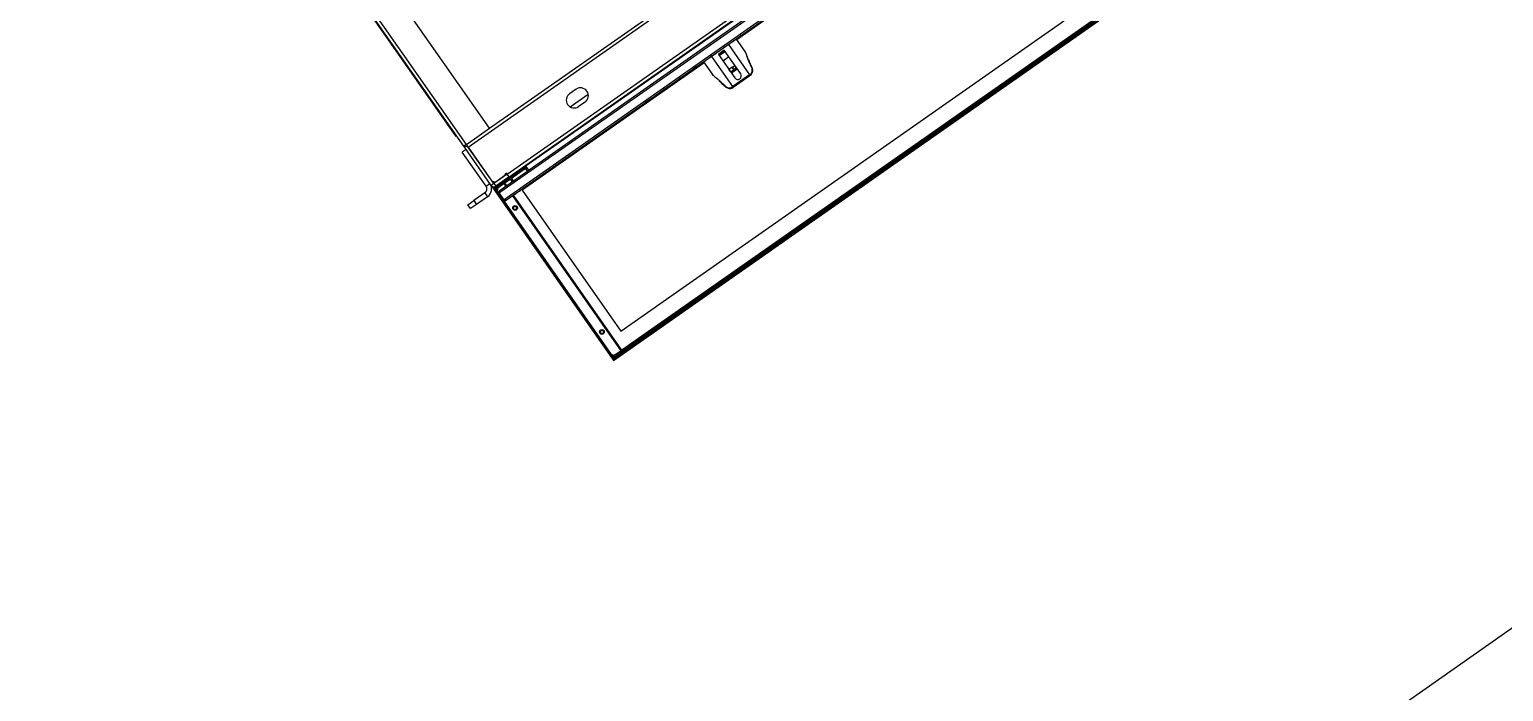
# Model space of a CAD drawing. Header units: millimetres. Extents: x 152904052 to 153933663, y 538271515 to 539240469.
# Drawn here: x 153332795 to 153334676, y 538931588 to 538932432 of the extents above; entities that cross this region are included whole.
import ezdxf

# ---------------------------------------------------------------- set-up
doc = ezdxf.new("R2010")
doc.units = ezdxf.units.MM
doc.layers.add('POWR', color=5, linetype='Continuous')

msp = doc.modelspace()

# ---------------------------------------------------------------- linework, layer by layer
at = {"layer": 'POWR', "color": 7}
for p, q in [((153333355, 538932282.1), (153335150.6, 538933539.4)), ((153333404.8, 538932247.6), (153335165.9, 538933480.8)), ((153333407.1, 538932244.3), (153335168.3, 538933477.5)), ((153333382.1, 538932306.1), (153332911.8, 538932977.8)), ((153333352.7, 538932285.5), (153332882.4, 538932957.2)), ((153333349.3, 538932283.2), (153332879, 538932954.9)), ((153333382.1, 538932306.1), (153334231.2, 538932900.7)), ((153333395.5, 538932227.2), (153334287.2, 538932851.6)), ((153333396.7, 538932225.5), (153334288.4, 538932849.9)), ((153334296.9, 538932842.6), (153333400.7, 538932215.1)), ((153334296.3, 538932839.6), (153333403.6, 538932214.5)), ((153334261.8, 538932841.2), (153333411.9, 538932246.2)), ((153333336.8, 538932299.9), (153333078.3, 538932669)), ((153333539.5, 538932011.5), (153334440.6, 538932642.5)), ((153333540.5, 538932010.2), (153334441.5, 538932641.2)), ((153333541.4, 538932014.5), (153334437.2, 538932641.8)), ((153333549.7, 538932047.5), (153334403.2, 538932645.1)), ((153334427.2, 538932635.3), (153333550.7, 538932021.6)), ((153334425.4, 538932635.6), (153333551, 538932023.4)), ((153333759.5, 538932462.2), (153333697.8, 538932419)), ((153333710.9, 538932429.5), (153333710.8, 538932429.6)), ((153333712.1, 538932430.4), (153333712, 538932430.5)), ((153333713.1, 538932431.1), (153333713.1, 538932431.2)), ((153333714.2, 538932431.9), (153333714.1, 538932432)), ((153333686, 538932412.1), (153333680.8, 538932408.5)), ((153333686.9, 538932412.7), (153333713.8, 538932374.3)), ((153333688.3, 538932413.8), (153333688.2, 538932413.8)), ((153333689.3, 538932414.4), (153333689.2, 538932414.5)), ((153333691, 538932415.6), (153333690.9, 538932415.7)), ((153333693.2, 538932417.2), (153333693.2, 538932417.3)), ((153333695.5, 538932418.8), (153333695.5, 538932418.9)), ((153333697.2, 538932420), (153333697.1, 538932420.1)), ((153333708.2, 538932404), (153333697.1, 538932419.9)), ((153333698.2, 538932420.7), (153333698.1, 538932420.7)), ((153333699.3, 538932421.4), (153333699.2, 538932421.5)), ((153333700.4, 538932422.2), (153333700.3, 538932422.3)), ((153333702.7, 538932423.9), (153333700.7, 538932422.4)), ((153333702.7, 538932423.9), (153333702.7, 538932423.9)), ((153333707.1, 538932426.9), (153333707, 538932427)), ((153333708.2, 538932427.7), (153333708.1, 538932427.8)), ((153333709.2, 538932428.4), (153333709.1, 538932428.4)), ((153333657.6, 538932392.2), (153333657.5, 538932392.3)), ((153333666.2, 538932398.3), (153333660.7, 538932394.4)), ((153333692.5, 538932359.4), (153333665.6, 538932397.8)), ((153333666.4, 538932398.4), (153333666.3, 538932398.5)), ((153333669.4, 538932400.5), (153333669.4, 538932400.6)), ((153333671.3, 538932401.8), (153333671.2, 538932401.9)), ((153333673.5, 538932403.4), (153333673.5, 538932403.5)), ((153333681.6, 538932405.5), (153333674.2, 538932400.3)), ((153333674.2, 538932400.3), (153333695.2, 538932370.3)), ((153333674.4, 538932400), (153333681.8, 538932405.2)), ((153333675.3, 538932398.8), (153333682.6, 538932403.9)), ((153333675.8, 538932405), (153333675.8, 538932405.1)), ((153333679.9, 538932392.2), (153333687.2, 538932397.4)), ((153333687.5, 538932397), (153333680.1, 538932391.8)), ((153333680.7, 538932408.4), (153333680.6, 538932408.5)), ((153333702.6, 538932375.4), (153333681.6, 538932405.5)), ((153333714.8, 538932388.7), (153333712.9, 538932392.9)), ((153333656, 538932389.7), (153333423.8, 538932227.2)), ((153333630.5, 538932373.3), (153333630.5, 538932373.4)), ((153333633.6, 538932375.4), (153333634.3, 538932376)), ((153333634.6, 538932376.2), (153333634.6, 538932376.3)), ((153333634.8, 538932376.3), (153333634.7, 538932376.4)), ((153333635.9, 538932377), (153333635.8, 538932377.1)), ((153333636.9, 538932377.8), (153333636.8, 538932377.8)), ((153333638.7, 538932379), (153333638.7, 538932379.1)), ((153333641.8, 538932381.2), (153333641.7, 538932381.3)), ((153333646.2, 538932384.3), (153333641.9, 538932381.3)), ((153333649.4, 538932386.5), (153333649.3, 538932386.6)), ((153333651.1, 538932387.7), (153333651.1, 538932387.8)), ((153333653.4, 538932389.3), (153333653.3, 538932389.4)), ((153333655.3, 538932390.7), (153333666.4, 538932374.8)), ((153333655.7, 538932390.9), (153333655.6, 538932391)), ((153333667.6, 538932373.5), (153333666.6, 538932374.6)), ((153333691.7, 538932384), (153333687.6, 538932381.2)), ((153333689.8, 538932378.1), (153333687.6, 538932381.2)), ((153333687.6, 538932381.2), (153333687.6, 538932381.2)), ((153333689.8, 538932378.1), (153333693.9, 538932380.9)), ((153333691.9, 538932384.1), (153333691.7, 538932384)), ((153333693.9, 538932380.9), (153333691.7, 538932384)), ((153333691.9, 538932384.1), (153333695, 538932386.3)), ((153333695.3, 538932385.9), (153333692.3, 538932383.8)), ((153333693.8, 538932381.6), (153333692.3, 538932383.8)), ((153333713.8, 538932374.3), (153333692.5, 538932359.4)), ((153333693, 538932358.6), (153333714.3, 538932373.5)), ((153333693.8, 538932381.6), (153333696.8, 538932383.7)), ((153333697.1, 538932383.3), (153333694, 538932381.1)), ((153333695.7, 538932380.9), (153333697.8, 538932382.3)), ((153333695.7, 538932381), (153333695.7, 538932380.9)), ((153333697.5, 538932382.8), (153333695.8, 538932381.6)), ((153333695.8, 538932381.6), (153333695.9, 538932381.5)), ((153333697.5, 538932382.7), (153333695.9, 538932381.5)), ((153333716.7, 538932383.3), (153333712.9, 538932391.6)), ((153333717.1, 538932383.3), (153333713.2, 538932391.6)), ((153333713.8, 538932374.3), (153333715.6, 538932375.6)), ((153333714.3, 538932373.5), (153333713.8, 538932374.3)), ((153333714.3, 538932373.5), (153333716, 538932374.7)), ((153333716.4, 538932385), (153333714.8, 538932388.7)), ((153333716.6, 538932384.4), (153333716.4, 538932385)), ((153333492.5, 538932355.9), (153333484.3, 538932350.2)), ((153333606.4, 538932356.4), (153333601.6, 538932353)), ((153333606.5, 538932356.5), (153333606.5, 538932356.6)), ((153333612.6, 538932360.7), (153333612.5, 538932360.8)), ((153333613.8, 538932361.6), (153333613.8, 538932361.7)), ((153333614.9, 538932362.3), (153333614.8, 538932362.4)), ((153333615.9, 538932363.1), (153333615.9, 538932363.2)), ((153333617.1, 538932363.9), (153333617.1, 538932364)), ((153333620.8, 538932366.5), (153333620.8, 538932366.6)), ((153333626.3, 538932370.3), (153333621, 538932366.6)), ((153333626.4, 538932370.4), (153333626.4, 538932370.5)), ((153333627.5, 538932371.2), (153333627.4, 538932371.3)), ((153333675.3, 538932366.5), (153333678.6, 538932363.3)), ((153333676.4, 538932365.9), (153333682.9, 538932359.3)), ((153333676.5, 538932366.1), (153333683.1, 538932359.7)), ((153333678.6, 538932363.3), (153333681.5, 538932360.6)), ((153333681.5, 538932360.6), (153333682.1, 538932360.1)), ((153333690.6, 538932358.1), (153333692.5, 538932359.4)), ((153333691.3, 538932357.4), (153333693, 538932358.6)), ((153333693, 538932358.6), (153333692.5, 538932359.4)), ((153333484.8, 538932333.5), (153333508, 538932349.8)), ((153333504, 538932339.6), (153333495.8, 538932333.8)), ((153333578, 538932336.5), (153333578, 538932336.6)), ((153333581.1, 538932338.7), (153333581, 538932338.7)), ((153333587, 538932342.8), (153333581.2, 538932338.8)), ((153333587.2, 538932342.9), (153333587.1, 538932343)), ((153333594.3, 538932347.9), (153333594.2, 538932348)), ((153333598.4, 538932350.8), (153333598.3, 538932350.9)), ((153333599.3, 538932351.5), (153333599.3, 538932351.5)), ((153333550.3, 538932317.1), (153333550.2, 538932317.2)), ((153333553.3, 538932319.2), (153333553.3, 538932319.3)), ((153333554.4, 538932320), (153333554.3, 538932320.1)), ((153333555.4, 538932320.7), (153333555.4, 538932320.8)), ((153333558.5, 538932322.8), (153333558.4, 538932322.9)), ((153333560, 538932323.9), (153333559.9, 538932324)), ((153333561.5, 538932325), (153333561.5, 538932325.1)), ((153333566.5, 538932328.4), (153333561.7, 538932325.1)), ((153333566.8, 538932328.7), (153333566.7, 538932328.7)), ((153333569.8, 538932330.8), (153333569.8, 538932330.9)), ((153333573.9, 538932333.7), (153333573.9, 538932333.7)), ((153333575, 538932334.4), (153333574.9, 538932334.5)), ((153333336.8, 538932299.9), (153333337.4, 538932300.3)), ((153333339.7, 538932295.8), (153333336.8, 538932299.9)), ((153333352.7, 538932285.5), (153333382.1, 538932306.1)), ((153333524, 538932298.7), (153333525.3, 538932299.6)), ((153333524, 538932298.7), (153333524, 538932298.8)), ((153333525.3, 538932299.6), (153333525.3, 538932299.7)), ((153333533.6, 538932305.4), (153333533.9, 538932305.6)), ((153333534.1, 538932305.8), (153333534.1, 538932305.9)), ((153333538.2, 538932308.7), (153333538.2, 538932308.8)), ((153333541, 538932310.6), (153333542.6, 538932311.8)), ((153333541.3, 538932310.8), (153333541.2, 538932310.9)), ((153333542.6, 538932311.8), (153333542.6, 538932311.8)), ((153333542.9, 538932311.9), (153333542.8, 538932312)), ((153333542.9, 538932311.9), (153333544.2, 538932312.8)), ((153333544.2, 538932312.8), (153333544.1, 538932312.9)), ((153333546, 538932314.1), (153333545.9, 538932314.2)), ((153333546.4, 538932314.4), (153333546.3, 538932314.4)), ((153333546.4, 538932314.4), (153333547.1, 538932314.9)), ((153333547.2, 538932315), (153333547.2, 538932315.1)), ((153333548.7, 538932316), (153333548.7, 538932316.1)), ((153333340.2, 538932296.2), (153333339.7, 538932295.8)), ((153333352.7, 538932285.5), (153333349.3, 538932283.2)), ((153333350.5, 538932281.5), (153333349.3, 538932283.2)), ((153333353.8, 538932283.8), (153333350.5, 538932281.5)), ((153333384.3, 538932233.3), (153333350.5, 538932281.5)), ((153333352.6, 538932285.5), (153333353.8, 538932283.8)), ((153333387.6, 538932235.6), (153333353.8, 538932283.8)), ((153333355, 538932282.1), (153333385.2, 538932238.9)), ((153333498.5, 538932280.8), (153333498.4, 538932280.9)), ((153333510.3, 538932289.1), (153333510.3, 538932289.2)), ((153333514.4, 538932292), (153333514.4, 538932292.1)), ((153333516.7, 538932293.6), (153333516.6, 538932293.7)), ((153333518.5, 538932294.9), (153333518.5, 538932295)), ((153333521.6, 538932297), (153333521.5, 538932297.1)), ((153333352.2, 538932279.1), (153333347.3, 538932275.6)), ((153333377.7, 538932232.2), (153333347.3, 538932275.6)), ((153333471.9, 538932262.3), (153333471.9, 538932262.3)), ((153333479.6, 538932267.6), (153333479.5, 538932267.7)), ((153333481.6, 538932269), (153333481.6, 538932269.1)), ((153333487.2, 538932273), (153333487.2, 538932273)), ((153333490.3, 538932275.1), (153333490.2, 538932275.2)), ((153333493.3, 538932277.2), (153333493.3, 538932277.3)), ((153333494.4, 538932278), (153333494.3, 538932278)), ((153333494.7, 538932278.2), (153333495.1, 538932278.5)), ((153333495.4, 538932278.7), (153333495.4, 538932278.8)), ((153333404.8, 538932247.5), (153333387.7, 538932235.6)), ((153333407.1, 538932244.3), (153333390, 538932232.3)), ((153333403.1, 538932246.6), (153333390.8, 538932238)), ((153333391.4, 538932231.8), (153333411.9, 538932246.2)), ((153333407.9, 538932242.6), (153333394.4, 538932233.2)), ((153333401.7, 538932236.7), (153333408.7, 538932241.6)), ((153333402, 538932248.1), (153333403.6, 538932249.3)), ((153333403.1, 538932246.6), (153333402, 538932248.1)), ((153333403.6, 538932249.3), (153333404.8, 538932247.6)), ((153333404.8, 538932247.5), (153333404.8, 538932247.6)), ((153333407.1, 538932244.3), (153333404.8, 538932247.5)), ((153333407.9, 538932242.6), (153333407.5, 538932243.1)), ((153333409.6, 538932243.7), (153333408, 538932242.6)), ((153333411.1, 538932238.1), (153333408, 538932242.6)), ((153333409.6, 538932243.8), (153333427, 538932256)), ((153333412.8, 538932239.2), (153333409.6, 538932243.7)), ((153333410.3, 538932242.7), (153333427.7, 538932254.9)), ((153333411.9, 538932246.2), (153333411.2, 538932247.1)), ((153333426.6, 538932256.5), (153333430.2, 538932251.4)), ((153333428.3, 538932257.6), (153333431.8, 538932252.6)), ((153333451, 538932247.6), (153333451, 538932247.7)), ((153333453.5, 538932249.4), (153333453.5, 538932249.5)), ((153333454.6, 538932250.1), (153333454.5, 538932250.2)), ((153333455.7, 538932250.8), (153333455.6, 538932250.9)), ((153333461.7, 538932255.1), (153333461.7, 538932255.2)), ((153333467.2, 538932259), (153333467.2, 538932259)), ((153333376.2, 538932223.9), (153333362.2, 538932214.1)), ((153333376.2, 538932223.9), (153333379.7, 538932218.9)), ((153333377.7, 538932232.2), (153333382.6, 538932235.7)), ((153333387.6, 538932235.6), (153333384.3, 538932233.3)), ((153333385.3, 538932231.8), (153333384.3, 538932233.3)), ((153333385.2, 538932238.9), (153333390.8, 538932238)), ((153333385.7, 538932232), (153333385.3, 538932231.8)), ((153333385.3, 538932231.8), (153333386.6, 538932229.9)), ((153333386.6, 538932229.9), (153333390, 538932232.3)), ((153333387.3, 538932228.9), (153333386.6, 538932229.9)), ((153333391.4, 538932231.8), (153333387.3, 538932228.9)), ((153333387.3, 538932228.9), (153333539.5, 538932011.6)), ((153333387.7, 538932235.6), (153333390, 538932232.3)), ((153333388.2, 538932231.3), (153333387.8, 538932231)), ((153333387.8, 538932231.1), (153333387.9, 538932230.8)), ((153333387.9, 538932230.9), (153333389.2, 538932231.8)), ((153333388.1, 538932231.6), (153333388.2, 538932231.3)), ((153333388.2, 538932231.3), (153333388.8, 538932231.7)), ((153333388.6, 538932229.9), (153333540.8, 538932012.5)), ((153333389.2, 538932231.8), (153333389.3, 538932231.8)), ((153333389.9, 538932230.8), (153333391.4, 538932228.7)), ((153333390.7, 538932232.8), (153333391.4, 538932231.8)), ((153333391.8, 538932231.4), (153333391.1, 538932227.2)), ((153333391.1, 538932227.2), (153333391.8, 538932226.2)), ((153333394.4, 538932233.2), (153333391.8, 538932231.4)), ((153333392.6, 538932230.3), (153333391.8, 538932226.2)), ((153333537.8, 538932017.7), (153333391.8, 538932226.2)), ((153333392.6, 538932230.3), (153333400.5, 538932235.9)), ((153333394.4, 538932233.2), (153333394.1, 538932233.7)), ((153333394.5, 538932224), (153333396.7, 538932225.5)), ((153333400.7, 538932215.1), (153333394.5, 538932224)), ((153333394.9, 538932226.8), (153333395.5, 538932227.1)), ((153333394.9, 538932226.8), (153333396.1, 538932225.1)), ((153333396.7, 538932225.5), (153333395.5, 538932227.2)), ((153333395.5, 538932227.1), (153333395.5, 538932227.2)), ((153333396.6, 538932225.5), (153333395.5, 538932227.1)), ((153333400.6, 538932236), (153333399.9, 538932237)), ((153333400.6, 538932236), (153333400.5, 538932235.9)), ((153333400.5, 538932235.9), (153333403, 538932232.4)), ((153333401.7, 538932236.7), (153333400.6, 538932235.9)), ((153333400.6, 538932236), (153333401.7, 538932236.7)), ((153333400.6, 538932236), (153333401.6, 538932236.6)), ((153333403.1, 538932232.5), (153333400.6, 538932235.9)), ((153333404.1, 538932233.2), (153333401.7, 538932236.7)), ((153333423.8, 538932227.2), (153333549.7, 538932047.5)), ((153333430.6, 538932233.3), (153333430.6, 538932233.4)), ((153333434.7, 538932236.2), (153333434.7, 538932236.3)), ((153333437, 538932237.8), (153333436.9, 538932237.9)), ((153333354.6, 538932208.7), (153333362.2, 538932214.1)), ((153333358, 538932203.8), (153333354.6, 538932208.7)), ((153333365.7, 538932209.1), (153333358, 538932203.8)), ((153333362.2, 538932214.1), (153333365.7, 538932209.1)), ((153333379.7, 538932218.9), (153333365.7, 538932209.1)), ((153333407.7, 538932217.3), (153333407.6, 538932217.3)), ((153333411.6, 538932220), (153333549.9, 538932022.5)), ((153333550, 538932022.6), (153333411.7, 538932220.1)), ((153333412.5, 538932220.7), (153333412.5, 538932220.8)), ((153333551, 538932023.4), (153333412.8, 538932220.8)), ((153333414.8, 538932222.3), (153333414.8, 538932222.3)), ((153333537.8, 538932017.7), (153333538.5, 538932016.7)), ((153333537.8, 538932017.7), (153333542, 538932017)), ((153333538.5, 538932016.7), (153333542.7, 538932015.9)), ((153333540, 538932016.4), (153333541.4, 538932014.5)), ((153333549.9, 538932022.5), (153333542, 538932017)), ((153333542.7, 538932015.9), (153333550.6, 538932021.5)), ((153333549.9, 538932022.5), (153333550, 538932022.6)), ((153333550, 538932022.6), (153333551, 538932023.4)), ((153333551, 538932023.4), (153333550, 538932022.5)), ((153333550, 538932022.6), (153333551, 538932023.3)), ((153333550, 538932022.5), (153333550.7, 538932021.6)), ((153333550.7, 538932021.6), (153333550.6, 538932021.5)), ((153333542.4, 538932013.7), (153333539.5, 538932011.6)), ((153333540.8, 538932012.5), (153333539.5, 538932011.6)), ((153333539.5, 538932011.5), (153333539.5, 538932011.6)), ((153333539.5, 538932011.6), (153333539.5, 538932011.6)), ((153333539.5, 538932011.5), (153333540.5, 538932010.2))]:
    msp.add_line(p, q, dxfattribs=at)
msp.add_lwpolyline([(153330841.6, 538928976.8), (153328958.8, 538931665.8), (153359501.3, 538953081.9), (153361398.2, 538950372.8), (153330841.6, 538928976.8)], dxfattribs=at)
at = {"layer": 'POWR', "color": 7, "flags": 128}
for points in [[(153333712.9, 538932392.9), (153333712.9, 538932392.8), (153333712.9, 538932392.7), (153333712.8, 538932392.7)], [(153333714.8, 538932388.7), (153333714.8, 538932388.7), (153333714.8, 538932388.6), (153333714.7, 538932388.5)], [(153333717.1, 538932383.3), (153333717.1, 538932383.3), (153333717, 538932383.3), (153333716.9, 538932383.3), (153333716.7, 538932383.3)], [(153333675.3, 538932366.5), (153333675.4, 538932366.5), (153333675.5, 538932366.5), (153333675.6, 538932366.6)], [(153333678.8, 538932363.4), (153333678.7, 538932363.3), (153333678.6, 538932363.3), (153333678.6, 538932363.3)], [(153333683.1, 538932359.7), (153333682.9, 538932359.5), (153333682.9, 538932359.4), (153333682.9, 538932359.3), (153333682.9, 538932359.3)], [(153333409.6, 538932243.7), (153333409.4, 538932244), (153333409.1, 538932244.2)]]:
    msp.add_lwpolyline(points, dxfattribs=at)
at = {"layer": 'POWR', "color": 7}
for centre, radius in [((153333414.8, 538932204.7), 3), ((153333414.8, 538932204.7), 2.1), ((153333525.5, 538932046.6), 3), ((153333525.5, 538932046.6), 2.1)]:
    msp.add_circle(centre, radius, dxfattribs=at)
for centre, radius, start, end in [((153333636.6, 538932461.9), 101, 302.4464, 307.5536), ((153333677.8, 538932390), 18.5, 330.6566, 331.4769), ((153333698.9, 538932372.8), 4.5, 215, 35), ((153333689.8, 538932382.5), 6.04, 345.14, 351.1799), ((153333689.9, 538932382.5), 6.04, 345.1115, 351.1507), ((153333713.1, 538932391.3), 0.323, 69.3924, 122.2319), ((153333714.5, 538932374.5), 1.54, 5.5199, 44.0329), ((153333715.5, 538932375.5), 1, 305, 321.2293), ((153333498.2, 538932347.7), 10, 305, 125), ((153333676.7, 538932365.9), 0.324, 127.8124, 180.518), ((153333692, 538932358.8), 1.54, 205.9671, 244.48), ((153333690.8, 538932358.2), 1, 288.7393, 305), ((153333490, 538932342), 10, 125, 305), ((153333407.9, 538932242.5), 0.1, 35, 125), ((153333372.8, 538932228.8), 6, 305, 35), ((153333372.8, 538932228.8), 12, 305, 35), ((153333387.6, 538932235.6), 4.1, 215, 305), ((153333387, 538932233), 2.1, 215, 305), ((153333387.6, 538932235.6), 0.1, 215, 305), ((153333396.1, 538932225.1), 2, 125, 215), ((153333402.4, 538932216.3), 2.1, 215, 305)]:
    msp.add_arc(centre, radius, start, end, dxfattribs=at)
for points, knots in [([(153333710.9, 538932429.5), (153333710.9, 538932429.6), (153333711, 538932429.7), (153333711.4, 538932429.9), (153333711.7, 538932430.2), (153333711.8, 538932430.2)], [0, 0, 0, 0, 0.4628822, 0.9389635, 1, 1, 1, 1]), ([(153333712.1, 538932430.4), (153333712.1, 538932430.4), (153333712.1, 538932430.4), (153333712.4, 538932430.6), (153333712.7, 538932430.9), (153333713, 538932431), (153333713.1, 538932431.1)], [0, 0, 0, 0, 0.277096, 0.562127, 0.784508, 1, 1, 1, 1]), ([(153333713.1, 538932431.1), (153333713.2, 538932431.2), (153333713.4, 538932431.3), (153333713.7, 538932431.5), (153333714, 538932431.7), (153333714.1, 538932431.9), (153333714.2, 538932431.9), (153333714.2, 538932431.9)], [0, 0, 0, 0, 0.202461, 0.382409, 0.553418, 0.762152, 1, 1, 1, 1]), ([(153333686.1, 538932412.2), (153333686.1, 538932412.2), (153333686.2, 538932412.3), (153333686.7, 538932412.6), (153333686.9, 538932412.8)], [0, 0, 0, 0, 0.6377227, 1, 1, 1, 1]), ([(153333687.2, 538932413), (153333687.2, 538932413), (153333687.3, 538932413.1), (153333687.8, 538932413.4), (153333688, 538932413.6)], [0, 0, 0, 0, 0.5752, 1, 1, 1, 1]), ([(153333688.3, 538932413.8), (153333688.3, 538932413.8), (153333688.4, 538932413.8), (153333688.9, 538932414.2), (153333689, 538932414.2)], [0, 0, 0, 0, 0.8657195, 1, 1, 1, 1]), ([(153333689.3, 538932414.4), (153333689.3, 538932414.5), (153333689.5, 538932414.6), (153333690.3, 538932415.1), (153333690.7, 538932415.4)], [0, 0, 0, 0, 0.500808, 1, 1, 1, 1]), ([(153333691, 538932415.6), (153333691, 538932415.7), (153333691.1, 538932415.7), (153333691.7, 538932416.1), (153333692.4, 538932416.6), (153333693, 538932417), (153333693.2, 538932417.2)], [0, 0, 0, 0, 0.278741, 0.563046, 0.784518, 1, 1, 1, 1]), ([(153333693.2, 538932417.2), (153333693.5, 538932417.4), (153333693.9, 538932417.7), (153333694.5, 538932418.1), (153333695, 538932418.5), (153333695.4, 538932418.8), (153333695.5, 538932418.8), (153333695.5, 538932418.8)], [0, 0, 0, 0, 0.200326, 0.380186, 0.552394, 0.762539, 1, 1, 1, 1]), ([(153333695.8, 538932419), (153333696, 538932419.1), (153333696.5, 538932419.5), (153333697.1, 538932419.9), (153333697.2, 538932420), (153333697.2, 538932420)], [0, 0, 0, 0, 0.183834, 0.566866, 1, 1, 1, 1]), ([(153333697.5, 538932420.2), (153333697.6, 538932420.3), (153333698.1, 538932420.6), (153333698.1, 538932420.6), (153333698.2, 538932420.7)], [0, 0, 0, 0, 0.285051, 1, 1, 1, 1]), ([(153333698.5, 538932420.9), (153333698.6, 538932421), (153333699.2, 538932421.4), (153333699.2, 538932421.4), (153333699.3, 538932421.4)], [0, 0, 0, 0, 0.278107, 1, 1, 1, 1]), ([(153333699.6, 538932421.6), (153333699.7, 538932421.7), (153333700.3, 538932422.2), (153333700.4, 538932422.2), (153333700.4, 538932422.2)], [0, 0, 0, 0, 0.216364, 1, 1, 1, 1]), ([(153333706, 538932426.1), (153333706, 538932426.2), (153333706.1, 538932426.2), (153333706.6, 538932426.6), (153333706.8, 538932426.7)], [0, 0, 0, 0, 0.636046, 1, 1, 1, 1]), ([(153333707.1, 538932426.9), (153333707.1, 538932426.9), (153333707.2, 538932427), (153333707.7, 538932427.3), (153333707.9, 538932427.5)], [0, 0, 0, 0, 0.573497, 1, 1, 1, 1]), ([(153333708.2, 538932427.7), (153333708.2, 538932427.7), (153333708.3, 538932427.8), (153333708.8, 538932428.1), (153333708.9, 538932428.2)], [0, 0, 0, 0, 0.864861, 1, 1, 1, 1]), ([(153333709.2, 538932428.4), (153333709.2, 538932428.4), (153333709.4, 538932428.5), (153333710.2, 538932429.1), (153333710.6, 538932429.3)], [0, 0, 0, 0, 0.498681, 1, 1, 1, 1]), ([(153333655.9, 538932391.1), (153333656.2, 538932391.3), (153333656.8, 538932391.7), (153333657.4, 538932392.1), (153333657.5, 538932392.2), (153333657.6, 538932392.2)], [0, 0, 0, 0, 0.232742, 0.596915, 1, 1, 1, 1]), ([(153333657.9, 538932392.4), (153333658.1, 538932392.6), (153333658.9, 538932393.1), (153333659.8, 538932393.8), (153333660.5, 538932394.3), (153333660.5, 538932394.3), (153333660.5, 538932394.3)], [0, 0, 0, 0, 0.127386, 0.442572, 0.778727, 1, 1, 1, 1]), ([(153333666.4, 538932398.4), (153333666.5, 538932398.5), (153333666.6, 538932398.5), (153333667.6, 538932399.2), (153333668.4, 538932399.8), (153333669.1, 538932400.3), (153333669.1, 538932400.3)], [0, 0, 0, 0, 0.320732, 0.643848, 0.967889, 1, 1, 1, 1]), ([(153333669.4, 538932400.5), (153333669.5, 538932400.6), (153333669.7, 538932400.7), (153333670.4, 538932401.2), (153333671, 538932401.6), (153333671, 538932401.6)], [0, 0, 0, 0, 0.488031, 0.980841, 1, 1, 1, 1]), ([(153333671.3, 538932401.8), (153333671.3, 538932401.9), (153333671.4, 538932401.9), (153333672, 538932402.3), (153333672.7, 538932402.8), (153333673.3, 538932403.2), (153333673.5, 538932403.4)], [0, 0, 0, 0, 0.280617, 0.564085, 0.784519, 1, 1, 1, 1]), ([(153333673.5, 538932403.4), (153333673.8, 538932403.6), (153333674.2, 538932403.9), (153333674.8, 538932404.3), (153333675.3, 538932404.7), (153333675.7, 538932405), (153333675.8, 538932405), (153333675.8, 538932405)], [0, 0, 0, 0, 0.197776, 0.377561, 0.551236, 0.763085, 1, 1, 1, 1]), ([(153333676.1, 538932405.2), (153333676.3, 538932405.3), (153333676.9, 538932405.8), (153333677.5, 538932406.2), (153333677.6, 538932406.3), (153333677.6, 538932406.3)], [0, 0, 0, 0, 0.208809, 0.582111, 1, 1, 1, 1]), ([(153333677.9, 538932406.5), (153333678.3, 538932406.8), (153333679.3, 538932407.5), (153333680.4, 538932408.3), (153333680.6, 538932408.4), (153333680.7, 538932408.4)], [0, 0, 0, 0, 0.220418, 0.587952, 1, 1, 1, 1]), ([(153333712.9, 538932391.6), (153333712.4, 538932392.8), (153333711.4, 538932395.2), (153333710.4, 538932398.7), (153333709.4, 538932401.8), (153333708.6, 538932403.3), (153333708.2, 538932404)], [0, 0, 0, 0, 0.250492, 0.499894, 0.749533, 1, 1, 1, 1]), ([(153333713.2, 538932391.6), (153333712.7, 538932392.9), (153333711.6, 538932395.3), (153333710.5, 538932398.7), (153333709.7, 538932401.3), (153333709.1, 538932402.4), (153333708.9, 538932402.7)], [0, 0, 0, 0, 0.296401, 0.584906, 0.860456, 1, 1, 1, 1]), ([(153333630.5, 538932373.3), (153333630.6, 538932373.4), (153333630.8, 538932373.5), (153333631.9, 538932374.2), (153333633.2, 538932375.1), (153333634.1, 538932375.8), (153333634.6, 538932376.2)], [0, 0, 0, 0, 0.284722, 0.565801, 0.783864, 1, 1, 1, 1]), ([(153333634.8, 538932376.3), (153333634.8, 538932376.3), (153333634.9, 538932376.3), (153333635.1, 538932376.5), (153333635.5, 538932376.8), (153333635.7, 538932376.9), (153333635.9, 538932377)], [0, 0, 0, 0, 0.284527, 0.565941, 0.784106, 1, 1, 1, 1]), ([(153333635.9, 538932377), (153333636, 538932377.1), (153333636.2, 538932377.2), (153333636.4, 538932377.4), (153333636.7, 538932377.6), (153333636.9, 538932377.7), (153333636.9, 538932377.8), (153333636.9, 538932377.8)], [0, 0, 0, 0, 0.192797, 0.372769, 0.549614, 0.764802, 1, 1, 1, 1]), ([(153333637.2, 538932378), (153333637.4, 538932378.1), (153333638, 538932378.5), (153333638.6, 538932378.9), (153333638.7, 538932379), (153333638.7, 538932379)], [0, 0, 0, 0, 0.21141, 0.588016, 1, 1, 1, 1]), ([(153333639, 538932379.2), (153333639.4, 538932379.5), (153333640.4, 538932380.2), (153333641.5, 538932381), (153333641.7, 538932381.1), (153333641.8, 538932381.2)], [0, 0, 0, 0, 0.2229314, 0.5937136, 1, 1, 1, 1]), ([(153333646.3, 538932384.4), (153333646.4, 538932384.4), (153333646.5, 538932384.5), (153333647.5, 538932385.2), (153333648.4, 538932385.8), (153333649, 538932386.2), (153333649.1, 538932386.3)], [0, 0, 0, 0, 0.323387, 0.646124, 0.968107, 1, 1, 1, 1]), ([(153333649.4, 538932386.5), (153333649.4, 538932386.5), (153333649.6, 538932386.6), (153333650.4, 538932387.2), (153333650.8, 538932387.5)], [0, 0, 0, 0, 0.505805, 1, 1, 1, 1]), ([(153333651.1, 538932387.7), (153333651.2, 538932387.7), (153333651.2, 538932387.8), (153333651.8, 538932388.2), (153333652.6, 538932388.7), (153333653.1, 538932389.1), (153333653.4, 538932389.3)], [0, 0, 0, 0, 0.282673, 0.565113, 0.784379, 1, 1, 1, 1]), ([(153333652.4, 538932388.6), (153333652.4, 538932388.6), (153333652.5, 538932388.7), (153333652.9, 538932389), (153333653.2, 538932389.2), (153333653.3, 538932389.3)], [0, 0, 0, 0, 0.407525, 0.812587, 1, 1, 1, 1]), ([(153333653.4, 538932389.3), (153333653.6, 538932389.5), (153333654, 538932389.8), (153333654.7, 538932390.2), (153333655.2, 538932390.6), (153333655.6, 538932390.8), (153333655.6, 538932390.9), (153333655.7, 538932390.9)], [0, 0, 0, 0, 0.195186, 0.375029, 0.550308, 0.763878, 1, 1, 1, 1]), ([(153333666.4, 538932374.8), (153333667, 538932374.1), (153333668.1, 538932372.9), (153333670.7, 538932370.9), (153333673.6, 538932368.8), (153333675.5, 538932367), (153333676.5, 538932366.1)], [0, 0, 0, 0, 0.250334, 0.499658, 0.749382, 1, 1, 1, 1]), ([(153333667.4, 538932373.7), (153333667.7, 538932373.4), (153333668.5, 538932372.5), (153333670.6, 538932370.8), (153333673.5, 538932368.6), (153333675.4, 538932366.8), (153333676.4, 538932365.9)], [0, 0, 0, 0, 0.136925, 0.411253, 0.697854, 1, 1, 1, 1]), ([(153333692.3, 538932383.8), (153333692.3, 538932383.9), (153333692.2, 538932384), (153333692.1, 538932384.1), (153333692, 538932384.1), (153333691.9, 538932384.2), (153333691.9, 538932384.1), (153333691.9, 538932384.1)], [0, 0, 0, 0, 0.199084, 0.398243, 0.602154, 0.81712, 1, 1, 1, 1]), ([(153333694, 538932381.1), (153333694, 538932381.2), (153333694, 538932381.2), (153333694, 538932381.3), (153333693.9, 538932381.5), (153333693.9, 538932381.6), (153333693.8, 538932381.6)], [0, 0, 0, 0, 0.258878, 0.5197, 0.769477, 1, 1, 1, 1]), ([(153333715.6, 538932375.6), (153333716, 538932376.2), (153333716.8, 538932377.3), (153333717.3, 538932379.3), (153333717.3, 538932381.3), (153333716.9, 538932382.6), (153333716.7, 538932383.3)], [0, 0, 0, 0, 0.250258, 0.499045, 0.748633, 1, 1, 1, 1]), ([(153333715.6, 538932375.6), (153333715.7, 538932375.5), (153333715.8, 538932375.4), (153333716, 538932375.2), (153333716.2, 538932375), (153333716.2, 538932375), (153333716.2, 538932374.9), (153333716.2, 538932374.9), (153333716.2, 538932374.9)], [0, 0, 0, 0, 0.202775, 0.416337, 0.615691, 0.832668, 0.904295, 1, 1, 1, 1]), ([(153333716.2, 538932374.9), (153333716.7, 538932375.5), (153333717.5, 538932376.8), (153333718, 538932379), (153333717.9, 538932381.2), (153333717.4, 538932382.6), (153333717.1, 538932383.3)], [0, 0, 0, 0, 0.253049, 0.505786, 0.755206, 1, 1, 1, 1]), ([(153333606.5, 538932356.5), (153333606.6, 538932356.5), (153333606.7, 538932356.6), (153333607.7, 538932357.3), (153333608.6, 538932358), (153333609.3, 538932358.5), (153333609.4, 538932358.5)], [0, 0, 0, 0, 0.322741, 0.637677, 0.948107, 1, 1, 1, 1]), ([(153333609.7, 538932358.7), (153333609.8, 538932358.8), (153333610, 538932358.9), (153333611, 538932359.6), (153333611.9, 538932360.3), (153333612.3, 538932360.5)], [0, 0, 0, 0, 0.374024, 0.738018, 1, 1, 1, 1]), ([(153333612.6, 538932360.7), (153333612.6, 538932360.8), (153333612.7, 538932360.8), (153333613.2, 538932361.1), (153333613.5, 538932361.4), (153333613.5, 538932361.4)], [0, 0, 0, 0, 0.476481, 0.940872, 1, 1, 1, 1]), ([(153333613.8, 538932361.6), (153333613.8, 538932361.6), (153333613.9, 538932361.6), (153333614.2, 538932361.8), (153333614.5, 538932362.1), (153333614.7, 538932362.2), (153333614.9, 538932362.3)], [0, 0, 0, 0, 0.286939, 0.566737, 0.783446, 1, 1, 1, 1]), ([(153333614.9, 538932362.3), (153333615, 538932362.4), (153333615.2, 538932362.6), (153333615.5, 538932362.8), (153333615.7, 538932362.9), (153333615.9, 538932363), (153333615.9, 538932363.1), (153333615.9, 538932363.1)], [0, 0, 0, 0, 0.190165, 0.370551, 0.549345, 0.766286, 1, 1, 1, 1]), ([(153333616.2, 538932363.3), (153333616.4, 538932363.4), (153333616.7, 538932363.6), (153333617.1, 538932363.9), (153333617.1, 538932363.9), (153333617.1, 538932363.9)], [0, 0, 0, 0, 0.249912, 0.610843, 1, 1, 1, 1]), ([(153333617.4, 538932364.1), (153333617.5, 538932364.2), (153333617.9, 538932364.4), (153333617.9, 538932364.5), (153333617.9, 538932364.5)], [0, 0, 0, 0, 0.236347, 1, 1, 1, 1]), ([(153333618.2, 538932364.7), (153333618.5, 538932364.9), (153333619.5, 538932365.6), (153333620.6, 538932366.3), (153333620.7, 538932366.5), (153333620.8, 538932366.5)], [0, 0, 0, 0, 0.204877, 0.587016, 1, 1, 1, 1]), ([(153333626.4, 538932370.4), (153333626.5, 538932370.5), (153333626.5, 538932370.5), (153333627, 538932370.9), (153333627.2, 538932371)], [0, 0, 0, 0, 0.666638, 1, 1, 1, 1]), ([(153333627.5, 538932371.2), (153333627.6, 538932371.2), (153333627.7, 538932371.3), (153333628.7, 538932372), (153333629.5, 538932372.6), (153333630.2, 538932373.1), (153333630.2, 538932373.1)], [0, 0, 0, 0, 0.326255, 0.648557, 0.96833, 1, 1, 1, 1]), ([(153333682.9, 538932359.3), (153333683.4, 538932358.9), (153333684.6, 538932357.9), (153333686.6, 538932357), (153333688.9, 538932356.7), (153333690.3, 538932357.1), (153333691.1, 538932357.3)], [0, 0, 0, 0, 0.244116, 0.493697, 0.74711, 1, 1, 1, 1]), ([(153333683.1, 538932359.7), (153333683.6, 538932359.3), (153333684.7, 538932358.4), (153333686.6, 538932357.7), (153333688.6, 538932357.6), (153333689.9, 538932357.9), (153333690.6, 538932358.1)], [0, 0, 0, 0, 0.251041, 0.499952, 0.749046, 1, 1, 1, 1]), ([(153333691.1, 538932357.3), (153333691.1, 538932357.3), (153333691.1, 538932357.3), (153333691, 538932357.3), (153333690.9, 538932357.4), (153333690.8, 538932357.6), (153333690.7, 538932357.8), (153333690.6, 538932358), (153333690.6, 538932358.1)], [0, 0, 0, 0, 0.095788, 0.16741, 0.384387, 0.583702, 0.797244, 1, 1, 1, 1]), ([(153333575.3, 538932334.6), (153333575.4, 538932334.7), (153333576.1, 538932335.2), (153333577.1, 538932335.9), (153333577.9, 538932336.4), (153333578, 538932336.5), (153333578, 538932336.5)], [0, 0, 0, 0, 0.084425, 0.429681, 0.7083, 1, 1, 1, 1]), ([(153333578.3, 538932336.7), (153333578.7, 538932337), (153333579.7, 538932337.7), (153333580.8, 538932338.5), (153333581, 538932338.6), (153333581.1, 538932338.7)], [0, 0, 0, 0, 0.2287359, 0.6051431, 1, 1, 1, 1]), ([(153333587.2, 538932342.9), (153333587.2, 538932343), (153333587.4, 538932343.1), (153333588.1, 538932343.6), (153333588.8, 538932344.1), (153333589, 538932344.2)], [0, 0, 0, 0, 0.418774, 0.822133, 1, 1, 1, 1]), ([(153333589.3, 538932344.4), (153333589.3, 538932344.4), (153333589.3, 538932344.5), (153333589.9, 538932344.8), (153333589.9, 538932344.9)], [0, 0, 0, 0, 0.900928, 1, 1, 1, 1]), ([(153333590.2, 538932345.1), (153333590.3, 538932345.1), (153333590.4, 538932345.2), (153333591.5, 538932346), (153333592.8, 538932346.9), (153333593.8, 538932347.6), (153333594.3, 538932347.9)], [0, 0, 0, 0, 0.289382, 0.566747, 0.781866, 1, 1, 1, 1]), ([(153333594.3, 538932347.9), (153333594.9, 538932348.4), (153333596.1, 538932349.2), (153333597.5, 538932350.1), (153333598.3, 538932350.7), (153333598.3, 538932350.8), (153333598.4, 538932350.8)], [0, 0, 0, 0, 0.27835, 0.548508, 0.767344, 1, 1, 1, 1]), ([(153333598.7, 538932351), (153333598.8, 538932351.1), (153333599.3, 538932351.4), (153333599.3, 538932351.4), (153333599.3, 538932351.5)], [0, 0, 0, 0, 0.269927, 1, 1, 1, 1]), ([(153333599.6, 538932351.7), (153333599.9, 538932351.9), (153333600.6, 538932352.4), (153333601.3, 538932352.8), (153333601.4, 538932352.9), (153333601.4, 538932352.9)], [0, 0, 0, 0, 0.2711005, 0.6389832, 1, 1, 1, 1]), ([(153333548.7, 538932316), (153333548.8, 538932316.1), (153333548.9, 538932316.1), (153333549.4, 538932316.5), (153333549.9, 538932316.8), (153333550, 538932316.9)], [0, 0, 0, 0, 0.460446, 0.890899, 1, 1, 1, 1]), ([(153333550.3, 538932317.1), (153333550.3, 538932317.1), (153333550.4, 538932317.2), (153333550.9, 538932317.5), (153333551.8, 538932318.1), (153333552.5, 538932318.7), (153333553, 538932319), (153333553, 538932319)], [0, 0, 0, 0, 0.2528436, 0.4893944, 0.7175748, 0.9852967, 1, 1, 1, 1]), ([(153333553.3, 538932319.2), (153333553.3, 538932319.2), (153333553.4, 538932319.3), (153333553.7, 538932319.5), (153333554, 538932319.7), (153333554.2, 538932319.9), (153333554.4, 538932320)], [0, 0, 0, 0, 0.29369, 0.565991, 0.777987, 1, 1, 1, 1]), ([(153333554.4, 538932320), (153333554.5, 538932320.1), (153333554.8, 538932320.3), (153333555.2, 538932320.5), (153333555.4, 538932320.7), (153333555.4, 538932320.7), (153333555.4, 538932320.7)], [0, 0, 0, 0, 0.274697, 0.55055, 0.772178, 1, 1, 1, 1]), ([(153333555.7, 538932320.9), (153333555.9, 538932321), (153333556.6, 538932321.5), (153333557.5, 538932322.2), (153333558.3, 538932322.7), (153333558.4, 538932322.8), (153333558.5, 538932322.8)], [0, 0, 0, 0, 0.083906, 0.432245, 0.711919, 1, 1, 1, 1]), ([(153333558.8, 538932323.1), (153333559.1, 538932323.3), (153333559.8, 538932323.8), (153333559.9, 538932323.9), (153333560, 538932323.9)], [0, 0, 0, 0, 0.463983, 1, 1, 1, 1]), ([(153333560.3, 538932324.1), (153333560.6, 538932324.3), (153333561.3, 538932324.9), (153333561.4, 538932324.9), (153333561.5, 538932325)], [0, 0, 0, 0, 0.389317, 1, 1, 1, 1]), ([(153333566.8, 538932328.7), (153333566.8, 538932328.7), (153333566.9, 538932328.8), (153333567.9, 538932329.5), (153333568.8, 538932330.1), (153333569.5, 538932330.5), (153333569.5, 538932330.6)], [0, 0, 0, 0, 0.3375243, 0.657783, 0.9690212, 1, 1, 1, 1]), ([(153333569.8, 538932330.8), (153333569.9, 538932330.8), (153333570, 538932330.9), (153333571.1, 538932331.7), (153333572.1, 538932332.4), (153333572.5, 538932332.7), (153333572.6, 538932332.7)], [0, 0, 0, 0, 0.368412, 0.715641, 0.985435, 1, 1, 1, 1]), ([(153333572.9, 538932332.9), (153333572.9, 538932332.9), (153333572.9, 538932333), (153333573.2, 538932333.2), (153333573.5, 538932333.4), (153333573.8, 538932333.6), (153333573.9, 538932333.7)], [0, 0, 0, 0, 0.291578, 0.566821, 0.780385, 1, 1, 1, 1]), ([(153333573.9, 538932333.7), (153333574.1, 538932333.8), (153333574.4, 538932334), (153333574.7, 538932334.2), (153333574.9, 538932334.4), (153333575, 538932334.4), (153333575, 538932334.4)], [0, 0, 0, 0, 0.276042, 0.54912, 0.769614, 1, 1, 1, 1]), ([(153333525.3, 538932299.6), (153333525.5, 538932299.7), (153333525.8, 538932299.9), (153333526.3, 538932300.3), (153333526.8, 538932300.7), (153333527, 538932300.8), (153333527.2, 538932300.9)], [0, 0, 0, 0, 0.278102, 0.558158, 0.778663, 1, 1, 1, 1]), ([(153333527, 538932300.8), (153333527.1, 538932300.8), (153333527.2, 538932300.9), (153333528.1, 538932301.6), (153333529, 538932302.2), (153333529.7, 538932302.7), (153333529.8, 538932302.7)], [0, 0, 0, 0, 0.34686, 0.664927, 0.969313, 1, 1, 1, 1]), ([(153333530, 538932302.9), (153333530.1, 538932303), (153333530.1, 538932303), (153333530.7, 538932303.4), (153333531.5, 538932304), (153333532.7, 538932304.8), (153333533.7, 538932305.5), (153333534.1, 538932305.8)], [0, 0, 0, 0, 0.201801, 0.387279, 0.564791, 0.774614, 1, 1, 1, 1]), ([(153333534.1, 538932305.8), (153333534.8, 538932306.2), (153333536, 538932307.1), (153333537.3, 538932308), (153333538.1, 538932308.6), (153333538.2, 538932308.6), (153333538.2, 538932308.7)], [0, 0, 0, 0, 0.274466, 0.552901, 0.775045, 1, 1, 1, 1]), ([(153333538.5, 538932308.9), (153333538.9, 538932309.2), (153333539.9, 538932309.9), (153333541, 538932310.6), (153333541.2, 538932310.7), (153333541.3, 538932310.8)], [0, 0, 0, 0, 0.233804, 0.614092, 1, 1, 1, 1]), ([(153333544.2, 538932312.8), (153333544.3, 538932312.9), (153333544.6, 538932313.1), (153333545.2, 538932313.5), (153333545.6, 538932313.9), (153333545.9, 538932314), (153333546, 538932314.1)], [0, 0, 0, 0, 0.2781024, 0.5581581, 0.7786632, 1, 1, 1, 1]), ([(153333546, 538932314.1), (153333546.1, 538932314.2), (153333546.2, 538932314.3), (153333546.3, 538932314.3), (153333546.3, 538932314.4), (153333546.4, 538932314.4)], [0, 0, 0, 0, 0.2793225, 0.5592209, 1, 1, 1, 1]), ([(153333547.2, 538932315), (153333547.3, 538932315), (153333547.4, 538932315.1), (153333548, 538932315.5), (153333548.5, 538932315.8), (153333548.5, 538932315.8)], [0, 0, 0, 0, 0.512682, 0.99148, 1, 1, 1, 1]), ([(153333495.7, 538932278.9), (153333495.9, 538932279), (153333496.6, 538932279.5), (153333497.5, 538932280.1), (153333498.3, 538932280.7), (153333498.4, 538932280.8), (153333498.5, 538932280.8)], [0, 0, 0, 0, 0.083821, 0.442782, 0.724634, 1, 1, 1, 1]), ([(153333498.8, 538932281), (153333499.1, 538932281.3), (153333500.1, 538932282), (153333501.2, 538932282.8), (153333501.4, 538932282.9), (153333501.5, 538932283)], [0, 0, 0, 0, 0.239742, 0.623865, 1, 1, 1, 1]), ([(153333507.3, 538932287), (153333507.3, 538932287), (153333507.4, 538932287.1), (153333508.4, 538932287.8), (153333509.3, 538932288.4), (153333510, 538932288.9), (153333510, 538932288.9)], [0, 0, 0, 0, 0.35197, 0.6686, 0.969368, 1, 1, 1, 1]), ([(153333510.3, 538932289.1), (153333510.4, 538932289.2), (153333510.4, 538932289.2), (153333511, 538932289.6), (153333511.5, 538932290), (153333511.9, 538932290.2), (153333511.9, 538932290.2)], [0, 0, 0, 0, 0.355941, 0.676956, 0.981878, 1, 1, 1, 1]), ([(153333512.2, 538932290.4), (153333512.2, 538932290.4), (153333512.2, 538932290.5), (153333512.5, 538932290.7), (153333513, 538932291), (153333513.7, 538932291.5), (153333514.2, 538932291.8), (153333514.4, 538932292)], [0, 0, 0, 0, 0.203577, 0.387406, 0.562013, 0.770387, 1, 1, 1, 1]), ([(153333514.4, 538932292), (153333514.8, 538932292.2), (153333515.5, 538932292.7), (153333516.2, 538932293.2), (153333516.6, 538932293.5), (153333516.7, 538932293.6), (153333516.7, 538932293.6)], [0, 0, 0, 0, 0.274116, 0.555562, 0.778491, 1, 1, 1, 1]), ([(153333517, 538932293.8), (153333517.2, 538932293.9), (153333517.8, 538932294.4), (153333518.4, 538932294.8), (153333518.5, 538932294.8), (153333518.5, 538932294.9)], [0, 0, 0, 0, 0.213568, 0.607724, 1, 1, 1, 1]), ([(153333518.8, 538932295.1), (153333519.2, 538932295.3), (153333520.2, 538932296.1), (153333521.3, 538932296.8), (153333521.5, 538932296.9), (153333521.6, 538932297)], [0, 0, 0, 0, 0.236609, 0.618795, 1, 1, 1, 1]), ([(153333467.2, 538932259), (153333467.3, 538932259), (153333467.3, 538932259), (153333467.9, 538932259.5), (153333468.8, 538932260.1), (153333469.8, 538932260.8), (153333470.9, 538932261.5), (153333471.6, 538932262), (153333471.9, 538932262.3)], [0, 0, 0, 0, 0.205878, 0.382776, 0.548451, 0.683566, 0.831821, 1, 1, 1, 1]), ([(153333471.9, 538932262.3), (153333472.7, 538932262.8), (153333474.1, 538932263.8), (153333475.5, 538932264.8), (153333476.5, 538932265.4), (153333476.6, 538932265.5), (153333476.6, 538932265.6)], [0, 0, 0, 0, 0.276587, 0.563675, 0.786644, 1, 1, 1, 1]), ([(153333476.9, 538932265.8), (153333477.5, 538932266.1), (153333478.5, 538932266.8), (153333479.4, 538932267.4), (153333479.5, 538932267.5), (153333479.6, 538932267.6)], [0, 0, 0, 0, 0.376407, 0.694585, 1, 1, 1, 1]), ([(153333479.8, 538932267.8), (153333479.9, 538932267.8), (153333480.5, 538932268.3), (153333481.3, 538932268.8), (153333481.5, 538932269), (153333481.6, 538932269)], [0, 0, 0, 0, 0.037294, 0.528122, 1, 1, 1, 1]), ([(153333487.2, 538932273), (153333487.3, 538932273), (153333487.4, 538932273.1), (153333488.3, 538932273.7), (153333489.3, 538932274.4), (153333489.9, 538932274.8), (153333490, 538932274.9)], [0, 0, 0, 0, 0.3575979, 0.6723745, 0.9692397, 1, 1, 1, 1]), ([(153333490.3, 538932275.1), (153333490.3, 538932275.1), (153333490.4, 538932275.2), (153333490.9, 538932275.5), (153333491.8, 538932276.1), (153333492.6, 538932276.7), (153333493, 538932277), (153333493, 538932277)], [0, 0, 0, 0, 0.264183, 0.497383, 0.717279, 0.984135, 1, 1, 1, 1]), ([(153333493.3, 538932277.2), (153333493.3, 538932277.2), (153333493.3, 538932277.2), (153333493.5, 538932277.3), (153333493.7, 538932277.5), (153333494, 538932277.7), (153333494.2, 538932277.9), (153333494.4, 538932278)], [0, 0, 0, 0, 0.205056, 0.386573, 0.557737, 0.76489, 1, 1, 1, 1]), ([(153333494.4, 538932278), (153333494.5, 538932278.1), (153333494.9, 538932278.3), (153333495.2, 538932278.5), (153333495.4, 538932278.7), (153333495.4, 538932278.7), (153333495.4, 538932278.7)], [0, 0, 0, 0, 0.274541, 0.558919, 0.782286, 1, 1, 1, 1]), ([(153333447.5, 538932245.1), (153333447.5, 538932245.1), (153333447.5, 538932245.2), (153333447.9, 538932245.5), (153333448.6, 538932245.9), (153333449.6, 538932246.6), (153333450.3, 538932247.1), (153333450.7, 538932247.4)], [0, 0, 0, 0, 0.233353, 0.437861, 0.623014, 0.799953, 1, 1, 1, 1]), ([(153333451, 538932247.6), (153333451, 538932247.6), (153333451.1, 538932247.6), (153333451.3, 538932247.8), (153333451.6, 538932248), (153333452.1, 538932248.4), (153333452.7, 538932248.8), (153333453.1, 538932249.1), (153333453.3, 538932249.2)], [0, 0, 0, 0, 0.191942, 0.360705, 0.513772, 0.659957, 0.859685, 1, 1, 1, 1]), ([(153333453.5, 538932249.4), (153333453.5, 538932249.4), (153333453.6, 538932249.4), (153333453.6, 538932249.4), (153333453.7, 538932249.5), (153333453.9, 538932249.6), (153333454.1, 538932249.7), (153333454.3, 538932249.9), (153333454.5, 538932250), (153333454.6, 538932250.1)], [0, 0, 0, 0, 0.14249, 0.268012, 0.381964, 0.490735, 0.639072, 0.805077, 1, 1, 1, 1]), ([(153333454.6, 538932250.1), (153333454.8, 538932250.2), (153333455.1, 538932250.5), (153333455.4, 538932250.7), (153333455.6, 538932250.8), (153333455.6, 538932250.8), (153333455.7, 538932250.8)], [0, 0, 0, 0, 0.2778, 0.567517, 0.790602, 1, 1, 1, 1]), ([(153333455.9, 538932251.1), (153333456, 538932251.1), (153333456.6, 538932251.5), (153333457.3, 538932252), (153333458, 538932252.5), (153333458.1, 538932252.6), (153333458.2, 538932252.6)], [0, 0, 0, 0, 0.0473708, 0.4293041, 0.7233775, 1, 1, 1, 1]), ([(153333458.5, 538932252.8), (153333458.5, 538932252.8), (153333459.2, 538932253.3), (153333460.2, 538932254), (153333461.5, 538932254.9), (153333461.6, 538932255), (153333461.7, 538932255.1)], [0, 0, 0, 0, 0.0193487, 0.3223637, 0.6710767, 1, 1, 1, 1]), ([(153333414.8, 538932222.3), (153333415.3, 538932222.6), (153333416.2, 538932223.2), (153333416.8, 538932223.7), (153333417.1, 538932223.9), (153333417.1, 538932223.8), (153333417.1, 538932223.8)], [0, 0, 0, 0, 0.395312, 0.794296, 0.975528, 1, 1, 1, 1]), ([(153333417.4, 538932224), (153333417.9, 538932224.4), (153333419, 538932225.2), (153333420.4, 538932226.2), (153333421.7, 538932227), (153333421.9, 538932227.2), (153333422, 538932227.3)], [0, 0, 0, 0, 0.195271, 0.450521, 0.738591, 1, 1, 1, 1]), ([(153333427.6, 538932231.2), (153333427.6, 538932231.2), (153333427.6, 538932231.2), (153333428.1, 538932231.5), (153333428.7, 538932232), (153333429.5, 538932232.5), (153333430.1, 538932233), (153333430.3, 538932233.1)], [0, 0, 0, 0, 0.261269, 0.485741, 0.685909, 0.877091, 1, 1, 1, 1]), ([(153333430.6, 538932233.3), (153333430.6, 538932233.3), (153333430.6, 538932233.3), (153333430.9, 538932233.5), (153333431.3, 538932233.8), (153333431.7, 538932234.1), (153333432, 538932234.3), (153333432.1, 538932234.4)], [0, 0, 0, 0, 0.2642788, 0.4919678, 0.6953045, 0.8893466, 1, 1, 1, 1]), ([(153333432.4, 538932234.6), (153333432.4, 538932234.6), (153333432.5, 538932234.6), (153333432.6, 538932234.7), (153333432.8, 538932234.9), (153333433.1, 538932235.1), (153333433.6, 538932235.4), (153333434.2, 538932235.8), (153333434.5, 538932236), (153333434.7, 538932236.2)], [0, 0, 0, 0, 0.14279, 0.266012, 0.376154, 0.481211, 0.627493, 0.79667, 1, 1, 1, 1]), ([(153333434.7, 538932236.2), (153333435.1, 538932236.4), (153333435.8, 538932236.9), (153333436.4, 538932237.4), (153333436.9, 538932237.7), (153333437, 538932237.8), (153333437, 538932237.8)], [0, 0, 0, 0, 0.2804326, 0.5725311, 0.7949866, 1, 1, 1, 1]), ([(153333437.3, 538932238), (153333437.4, 538932238.1), (153333437.9, 538932238.4), (153333438.4, 538932238.8), (153333438.8, 538932239.1), (153333438.8, 538932239), (153333438.8, 538932239)], [0, 0, 0, 0, 0.125614, 0.598012, 0.928711, 1, 1, 1, 1]), ([(153333439.1, 538932239.2), (153333439.3, 538932239.4), (153333440.3, 538932240.1), (153333441.2, 538932240.7), (153333441.9, 538932241.2), (153333441.8, 538932241.1), (153333441.8, 538932241.1)], [0, 0, 0, 0, 0.1409196, 0.5972503, 0.9173053, 1, 1, 1, 1]), ([(153333407.7, 538932217.3), (153333407.7, 538932217.3), (153333407.7, 538932217.3), (153333408.2, 538932217.6), (153333408.8, 538932218.1), (153333409.8, 538932218.7), (153333410.9, 538932219.5), (153333411.7, 538932220.1), (153333412.2, 538932220.4), (153333412.3, 538932220.5)], [0, 0, 0, 0, 0.198163, 0.364733, 0.510871, 0.650835, 0.799277, 0.967754, 1, 1, 1, 1]), ([(153333412.5, 538932220.7), (153333412.6, 538932220.7), (153333412.6, 538932220.7), (153333412.7, 538932220.8), (153333412.9, 538932220.9), (153333413.2, 538932221.1), (153333413.6, 538932221.4), (153333414, 538932221.7), (153333414.4, 538932222), (153333414.7, 538932222.2), (153333414.8, 538932222.3)], [0, 0, 0, 0, 0.142267, 0.262446, 0.36816, 0.4692, 0.575829, 0.696408, 0.836596, 1, 1, 1, 1]), ([(153333541.4, 538932014.5), (153333541.2, 538932014.4), (153333540.8, 538932014.3), (153333540.3, 538932014.1), (153333539.9, 538932014), (153333539.8, 538932014), (153333539.7, 538932014.1), (153333539.7, 538932014.1)], [0, 0, 0, 0, 0.26101, 0.482061, 0.703095, 0.924129, 1, 1, 1, 1]), ([(153333542.4, 538932013.7), (153333542.4, 538932013.7), (153333542.3, 538932013.8), (153333541.9, 538932014), (153333541.6, 538932014.3), (153333541.4, 538932014.5), (153333541.4, 538932014.5)], [0, 0, 0, 0, 0.194994, 0.538536, 0.882077, 1, 1, 1, 1])]:
    msp.add_open_spline(points, degree=3, knots=knots, dxfattribs=at)
for points in [[(153333399.9, 538932237), (153333400, 538932237), (153333400.2, 538932237.1), (153333400.6, 538932237.1), (153333401.1, 538932236.9), (153333401.5, 538932236.8), (153333401.7, 538932236.7)], [(153333403.6, 538932214.5), (153333403.5, 538932214.5), (153333403.1, 538932214.3), (153333402.4, 538932214.4), (153333401.6, 538932214.7), (153333401, 538932214.9), (153333400.7, 538932215.1)], [(153333551, 538932023.4), (153333551, 538932023.2), (153333551.1, 538932022.8), (153333551, 538932022.2), (153333551, 538932021.8), (153333550.8, 538932021.6), (153333550.7, 538932021.6)]]:
    msp.add_open_spline(points, degree=3, dxfattribs=at)

doc.saveas('drawing.dxf')
